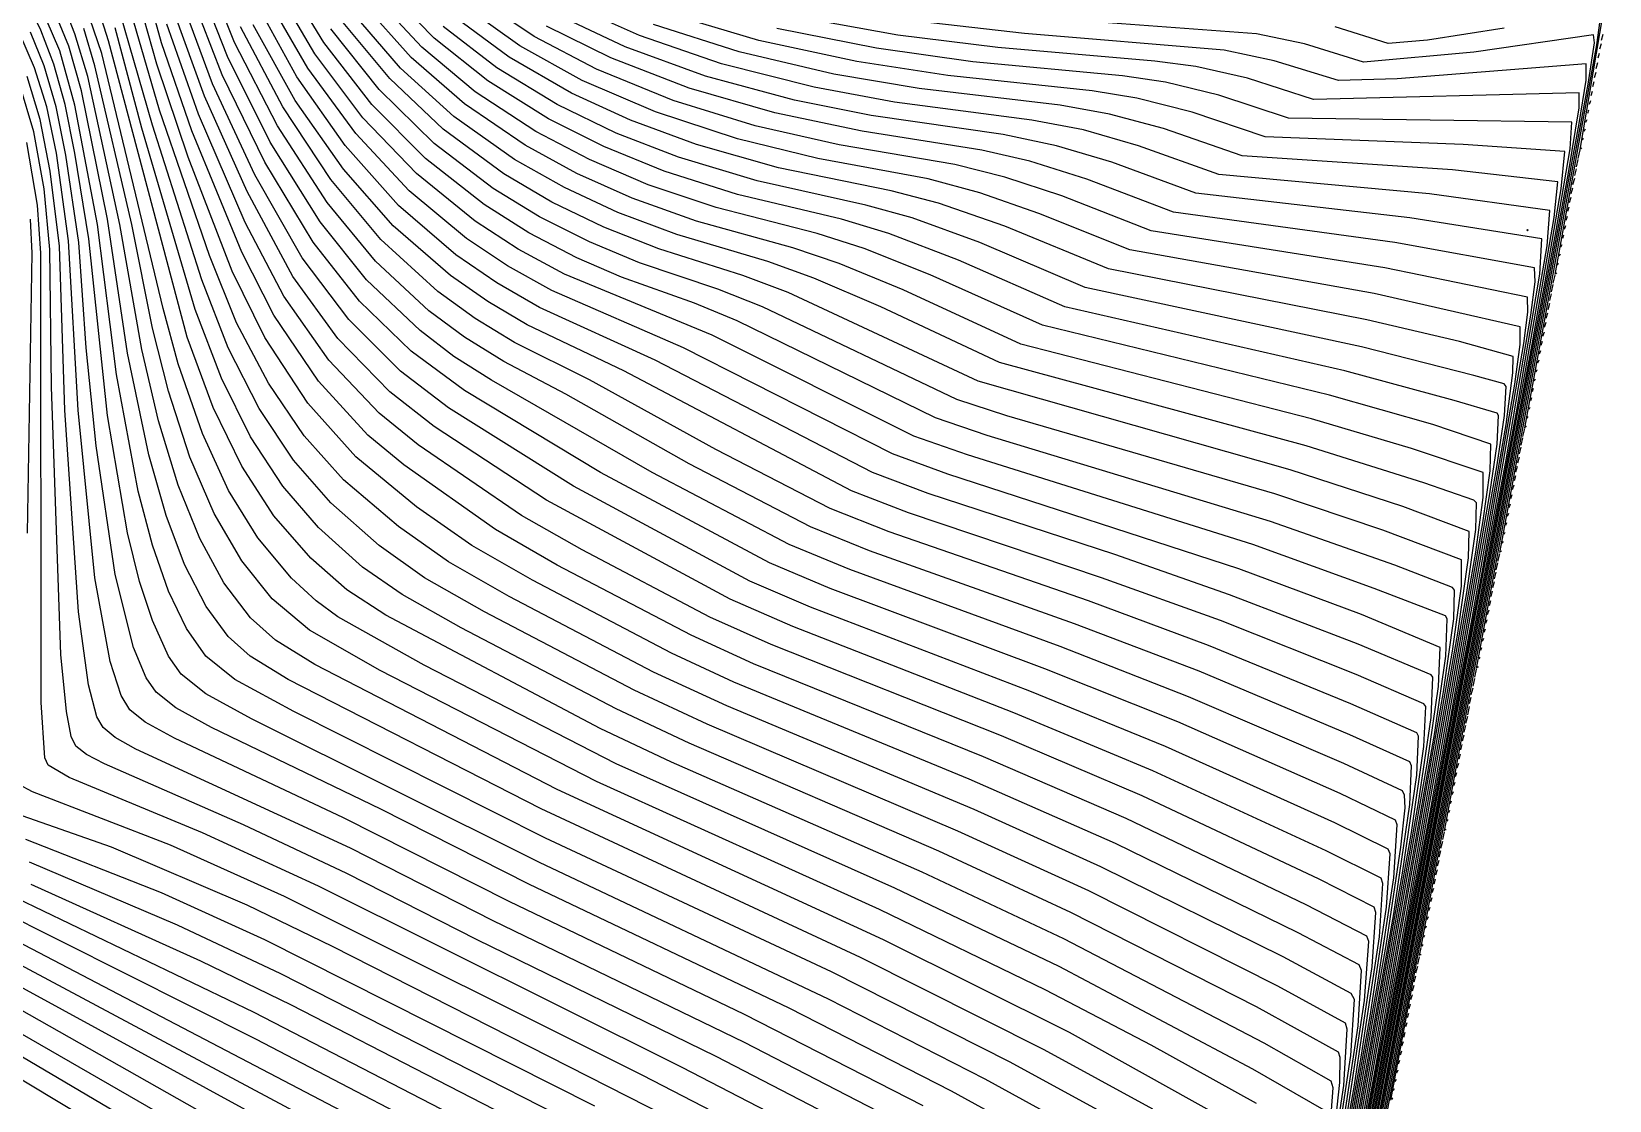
# Model space of a CAD drawing. Header units: inches. Extents: x 2608994 to 2618701, y 1261813 to 1271655.
# Drawn here: x 2617623 to 2618685, y 1268217 to 1268937 of the extents above; entities that cross this region are included whole.
import ezdxf

# ---------------------------------------------------------------- set-up
doc = ezdxf.new("R2010")
doc.units = ezdxf.units.IN
doc.header["$MEASUREMENT"] = 0

msp = doc.modelspace()

# ---------------------------------------------------------------- linework, layer by layer
for points, elevation in [([(2618377.6, 1268211.6), (2618304.4, 1268251.6), (2618180.8, 1268313.7), (2617966, 1268413.7), (2617795.6, 1268500.7), (2617770, 1268516.3), (2617755.2, 1268529.5), (2617740.4, 1268549.9), (2617726, 1268578), (2617713.5, 1268611.1), (2617701.9, 1268651.9), (2617687.6, 1268720.3), (2617674.1, 1268810.3), (2617656.5, 1268896.7), (2617648, 1268926.7), (2617628.4, 1268974.7), (2617621.6, 1268998.7)], 439), ([(2618507.2, 1268200.2), (2618520, 1268284.7), (2618522.8, 1268324.3), (2618521.6, 1268328), (2618480.8, 1268349.1), (2618359.6, 1268407.1), (2618263.6, 1268448.6), (2618108.8, 1268511.3), (2618066.8, 1268530.4), (2617976.8, 1268577.7), (2617935.1, 1268601.5), (2617873.6, 1268645.1), (2617849.3, 1268665.1), (2617816, 1268701.3), (2617786, 1268745.7), (2617764.4, 1268788.2), (2617730.8, 1268869.8), (2617710.4, 1268929.1), (2617691.1, 1268998.7)], 448), ([(2618495.2, 1268177.9), (2618498.9, 1268225.9), (2618497.6, 1268230.4), (2618452.4, 1268255.9), (2618317.6, 1268326.2), (2618222.3, 1268371.1), (2618053.6, 1268445.1), (2618005.6, 1268467.8), (2617861.4, 1268543.9), (2617835.2, 1268561), (2617811, 1268582.3), (2617786, 1268610.7), (2617764.4, 1268644.1), (2617745.2, 1268683.7), (2617727.8, 1268731.1), (2617674.7, 1268930.3), (2617653.9, 1268996.3)], 443), ([(2618491.6, 1268132), (2618506, 1268227.6), (2618508.4, 1268265.5), (2618507.2, 1268269.4), (2618461.6, 1268294.3), (2618334.4, 1268358.4), (2618246.4, 1268398.7), (2618077.6, 1268470.7), (2618028.4, 1268493.6), (2617927.8, 1268546.3), (2617887.5, 1268569.1), (2617856.8, 1268590.9), (2617824.4, 1268619.5), (2617799.2, 1268648.2), (2617776.1, 1268683.1), (2617755.4, 1268723.9), (2617737.6, 1268769.5), (2617704.4, 1268873.7), (2617670, 1268992.7)], 445), ([(2618496.4, 1268152.4), (2618510.8, 1268247.7), (2618513.2, 1268285.3), (2618511, 1268289.5), (2618465.2, 1268314), (2618342.6, 1268374.7), (2618257.3, 1268413.1), (2618090.8, 1268483), (2618041.6, 1268505.6), (2617944.4, 1268556.6), (2617903.5, 1268579.9), (2617870, 1268603.6), (2617833, 1268635.1), (2617806.4, 1268664.7), (2617782.4, 1268700), (2617761, 1268740.7), (2617742.8, 1268785.9), (2617709.2, 1268883.8), (2617678.1, 1268990.3)], 446), ([(2618502.4, 1268179.9), (2618515.6, 1268267.7), (2618518, 1268304.8), (2618516.3, 1268308.7), (2618475.4, 1268330.3), (2618352.3, 1268390.3), (2618254, 1268433.6), (2618095.6, 1268498.9), (2618053.6, 1268518.3), (2617960, 1268567.5), (2617919.2, 1268590.8), (2617882, 1268616.9), (2617841.2, 1268650.4), (2617808.8, 1268686.6), (2617780, 1268730.7), (2617758.1, 1268775.5), (2617728.4, 1268852.2), (2617707.3, 1268914.7), (2617683.9, 1268997.5)], 447), ([(2618455.1, 1268188.7), (2618321.4, 1268263.1), (2618196.3, 1268325.5), (2617976.8, 1268426.7), (2617813.6, 1268510.8), (2617787.2, 1268527.1), (2617770.4, 1268542.1), (2617752.4, 1268565.8), (2617736.2, 1268595.5), (2617721.6, 1268631.5), (2617708.5, 1268674.7), (2617697.2, 1268722.8), (2617682.5, 1268806.7), (2617660.8, 1268906.3), (2617652.2, 1268935.1), (2617635.2, 1268978.3)], 440), ([(2618492.8, 1268210.9), (2618444.8, 1268238.4), (2618314.4, 1268307.5), (2618204, 1268360.3), (2618016.4, 1268444), (2617887.2, 1268510.3), (2617829.2, 1268542.9), (2617814.6, 1268553.5), (2617798, 1268568.8), (2617775.2, 1268596), (2617755.6, 1268627.9), (2617738, 1268666.3), (2617721.7, 1268713.1), (2617711.5, 1268750.3), (2617670.2, 1268921.9), (2617651.4, 1268977.1)], 442), ([(2618489.2, 1268059.2), (2618539.6, 1268343), (2618550.4, 1268416.6), (2618551.6, 1268442.7), (2618550.4, 1268445.2), (2618510.2, 1268463.5), (2618408.8, 1268506.2), (2618324.8, 1268538.1), (2618186.8, 1268587.3), (2618147.2, 1268603.4), (2618065.6, 1268645.8), (2617982.6, 1268692.7), (2617940.8, 1268714.6), (2617914.4, 1268731), (2617890.4, 1268748.8), (2617854.4, 1268782.2), (2617822, 1268821.5), (2617788.4, 1268873.3), (2617759.6, 1268929.2), (2617740.4, 1268977.1)], 454), ([(2618345.2, 1268187.5), (2618264.8, 1268231.8), (2618159.2, 1268285.7), (2617964.8, 1268377.6), (2617770.9, 1268474.3), (2617740.2, 1268491.1), (2617723.7, 1268504.3), (2617715.2, 1268516.3), (2617704.3, 1268540.3), (2617695.6, 1268566.7), (2617687.6, 1268599.4), (2617674.1, 1268678.3), (2617661.6, 1268797.1), (2617652.1, 1268854.7), (2617645.6, 1268887.6), (2617638, 1268914.7), (2617629.3, 1268937.5), (2617613.1, 1268971.1)], 437), ([(2618355, 1268203.1), (2618281.6, 1268243.2), (2618161.2, 1268303.9), (2617968.8, 1268393.9), (2617799.5, 1268479.1), (2617759.8, 1268500.7), (2617740.2, 1268516.3), (2617727.2, 1268534.9), (2617715.2, 1268560.1), (2617704.4, 1268591.1), (2617694.8, 1268627.5), (2617680.1, 1268705.9), (2617667.4, 1268806.7), (2617652.2, 1268887.1), (2617642, 1268923.6), (2617620.1, 1268974.7)], 438), ([(2618482, 1268025.5), (2618534.8, 1268323), (2618544.5, 1268387.9), (2618547.3, 1268414.3), (2618546.8, 1268422.9), (2618545.6, 1268425.7), (2618506, 1268444.1), (2618401.6, 1268489.1), (2618315.2, 1268522.9), (2618173.6, 1268574.6), (2618132.8, 1268591.5), (2618040.6, 1268639.9), (2617932.4, 1268702.1), (2617907.2, 1268718.1), (2617884.4, 1268735.4), (2617848.4, 1268769.6), (2617817.2, 1268808.5), (2617783.6, 1268862.3), (2617754.8, 1268919.9), (2617734.3, 1268972.3)], 453), ([(2618267.8, 1266860.4), (2618526.4, 1268234), (2618567.2, 1268465), (2618574.6, 1268516.3), (2618575.7, 1268541.5), (2618574.4, 1268543.6), (2618526.5, 1268561.9), (2618444.8, 1268591.5), (2618252.8, 1268651.8), (2618216.8, 1268664.5), (2618080.9, 1268732.3), (2617981.6, 1268773.5), (2617950.4, 1268790.3), (2617921.6, 1268809), (2617882, 1268841.1), (2617846, 1268878.6), (2617813.6, 1268921.7), (2617786.6, 1268967.5)], 459), ([(2618284.6, 1266944.3), (2618534.8, 1268274.1), (2618573.2, 1268492.3), (2618580.1, 1268541.5), (2618580.6, 1268560.7), (2618579.2, 1268562.6), (2618540.4, 1268577.5), (2618456.8, 1268607), (2618266, 1268664.9), (2618231.2, 1268676.8), (2618097.8, 1268741.9), (2618069, 1268753.9), (2618020, 1268771.4), (2617990, 1268784.4), (2617957.6, 1268801.3), (2617927.6, 1268820.2), (2617888, 1268851.3), (2617852, 1268887.6), (2617819.6, 1268929.2), (2617792.8, 1268973.5)], 460), ([(2618665, 1268857.2), (2618684.8, 1268973.8)], 481), ([(2618466.4, 1267951.5), (2618524, 1268275.4), (2618534.8, 1268347.4), (2618537.2, 1268383.3), (2618536, 1268386.6), (2618500, 1268404.2), (2618386, 1268455.7), (2618294.8, 1268492.9), (2618147.2, 1268549.3), (2618106.4, 1268566.9), (2617987.6, 1268630.7), (2617903.6, 1268683.5), (2617871.2, 1268708.1), (2617836.4, 1268742.9), (2617805.2, 1268784.4), (2617773.3, 1268840.3), (2617744.8, 1268901.5), (2617723.6, 1268958.7)], 451), ([(2618473.6, 1267985.2), (2618528.8, 1268295.5), (2618539.6, 1268367.2), (2618542, 1268403), (2618540.8, 1268406.1), (2618503.5, 1268423.9), (2618394.4, 1268472.1), (2618304.9, 1268507.9), (2618160.4, 1268561.9), (2618119.6, 1268579.2), (2618005.9, 1268639.9), (2617914.4, 1268695.1), (2617878.4, 1268721.5), (2617843.6, 1268755.2), (2617812.4, 1268795), (2617780, 1268848.7), (2617751.2, 1268907.5), (2617730.3, 1268961.5)], 452), ([(2618518.4, 1268195.9), (2618562.4, 1268445.1), (2618569.7, 1268495.9), (2618570.8, 1268522.1), (2618518, 1268544.4), (2618435.5, 1268575.1), (2618239.6, 1268638.8), (2618202.4, 1268652.4), (2618061.6, 1268723.9), (2617973.2, 1268762.4), (2617943.2, 1268779.1), (2617915.6, 1268797.5), (2617877.2, 1268829.4), (2617841.2, 1268868), (2617808.8, 1268912.1), (2617781.1, 1268960.3)], 458), ([(2618378.2, 1267416), (2618572, 1268448.2), (2618599.6, 1268606), (2618604.6, 1268641.1), (2618605, 1268659.1), (2618566, 1268672.2), (2618496.4, 1268691.9), (2618303.2, 1268739.1), (2618227.6, 1268773), (2618183.2, 1268790.6), (2618151.7, 1268800.7), (2618083.6, 1268818.2), (2618038, 1268833.6), (2617998.4, 1268850.5), (2617962.4, 1268869.4), (2617921.6, 1268896.1), (2617885.6, 1268926.2), (2617853.2, 1268961)], 465), ([(2618395, 1267500), (2618578, 1268475), (2618604.4, 1268625.6), (2618609.2, 1268659.1), (2618610.1, 1268678.3), (2618609.2, 1268679.8), (2618580.4, 1268688.4), (2618506.8, 1268708.3), (2618318.3, 1268751.5), (2618246.8, 1268782.8), (2618199.9, 1268800.7), (2618168, 1268810.3), (2618098, 1268827), (2618048.8, 1268842.7), (2618008, 1268859.2), (2617970.8, 1268877.8), (2617930, 1268903.4), (2617894, 1268932.1), (2617861.6, 1268965.3)], 466), ([(2618468.2, 1267868.4), (2618608, 1268615.1), (2618627.2, 1268726.7), (2618629.9, 1268747.9), (2618629.6, 1268757.9), (2618533.6, 1268777.6), (2618376.4, 1268802.5), (2618316.4, 1268826), (2618278, 1268838.7), (2618244.4, 1268847.1), (2618166.4, 1268860.5), (2618110, 1268873.3), (2618054.8, 1268890.3), (2618003.2, 1268911.3), (2617961.2, 1268933.3), (2617925.2, 1268957.5)], 470), ([(2618458, 1267911.2), (2618518, 1268247.9), (2618530, 1268327.5), (2618532.4, 1268363.5), (2618531.2, 1268367), (2618494.1, 1268385.5), (2618377.6, 1268439.3), (2618284, 1268478.3), (2618135.2, 1268536.3), (2618093.1, 1268554.7), (2617969.6, 1268621.3), (2617894, 1268670.8), (2617864, 1268694.3), (2617829.2, 1268730.1), (2617798.9, 1268771.9), (2617768, 1268829), (2617739.4, 1268893.1), (2617719, 1268949.5)], 450), ([(2618513.2, 1268173.3), (2618556.4, 1268417.8), (2618564.8, 1268475.2), (2618566, 1268502.2), (2618564.8, 1268503.9), (2618515.6, 1268524.5), (2618429.2, 1268557.7), (2618352, 1268584.7), (2618226.4, 1268625.8), (2618188.9, 1268639.9), (2618042.6, 1268715.5), (2617964.8, 1268751), (2617936, 1268767.5), (2617908.4, 1268786.5), (2617870, 1268819.6), (2617834, 1268860), (2617801.6, 1268906.1), (2617774.4, 1268955.5)], 457), ([(2618342.2, 1267234.7), (2618556.4, 1268374.7), (2618588.8, 1268559.1), (2618594.8, 1268601.5), (2618595.3, 1268619.5), (2618593.6, 1268621.4), (2618560, 1268633), (2618480.8, 1268657.8), (2618274.4, 1268713.9), (2618194.5, 1268751.5), (2618149.5, 1268770.7), (2618118.4, 1268781.9), (2618057.2, 1268800), (2618017.6, 1268814.8), (2617981.6, 1268831.6), (2617948, 1268850.6), (2617907.2, 1268879.5), (2617871.2, 1268912.1), (2617839, 1268949.5)], 463), ([(2618357.8, 1267312.8), (2618564.8, 1268414.7), (2618594.8, 1268586.4), (2618599.8, 1268623.1), (2618599.9, 1268639.9), (2618551.6, 1268656.2), (2618484.4, 1268676), (2618288.8, 1268726.4), (2618209.6, 1268762.9), (2618166.4, 1268780.6), (2618135.2, 1268791.2), (2618070.4, 1268809.1), (2618027.2, 1268824.5), (2617990, 1268841.1), (2617955.2, 1268860.1), (2617914.4, 1268887.9), (2617878.4, 1268919.2), (2617846, 1268955.4)], 464), ([(2618432.2, 1267687.1), (2618592.4, 1268541.8), (2618615.2, 1268672.2), (2618619.9, 1268707.1), (2618620, 1268718), (2618584, 1268728.2), (2618521.6, 1268742.7), (2618347.6, 1268776.9), (2618278, 1268805.6), (2618233.4, 1268821.1), (2618201.4, 1268829.5), (2618125.6, 1268845), (2618070.4, 1268860.6), (2618026, 1268876.9), (2617986.4, 1268895.1), (2617944.4, 1268919.3), (2617908.4, 1268945.8)], 468), ([(2618447.8, 1267765.2), (2618599.6, 1268575.2), (2618621.2, 1268699.4), (2618624.8, 1268726.1), (2618624.8, 1268738), (2618526.4, 1268760.4), (2618362, 1268789.7), (2618300.8, 1268814.3), (2618261.2, 1268828.1), (2618226.4, 1268837.5), (2618152, 1268851.3), (2618098, 1268864.5), (2618042.8, 1268882.6), (2617993.6, 1268903.8), (2617951.6, 1268927.1), (2617915.6, 1268952.6)], 469), ([(2618505.4, 1268055.6), (2618622.4, 1268681.8), (2618638, 1268773.3), (2618639.4, 1268797.1), (2618550.4, 1268811.3), (2618406.4, 1268827.8), (2618350, 1268848.7), (2618312.8, 1268859.8), (2618276.8, 1268867.4), (2618188, 1268880.2), (2618136.4, 1268890.5), (2618076.4, 1268906.7), (2618022.4, 1268926.4), (2617979.2, 1268946.7)], 472), ([(2618522.2, 1268139.5), (2618628.4, 1268708.4), (2618642.8, 1268792.4), (2618644.6, 1268816.3), (2618563.6, 1268827.5), (2618422, 1268840.4), (2618368, 1268859.7), (2618330.8, 1268870.4), (2618296, 1268877.1), (2618203.6, 1268889.2), (2618149.6, 1268899.2), (2618087.2, 1268914.9), (2618032, 1268933.9), (2617987.6, 1268953.7)], 473), ([(2618558.2, 1268320.9), (2618641.6, 1268768.3), (2618652.4, 1268830.8), (2618654.8, 1268855.9), (2618586.4, 1268860.7), (2618453.2, 1268865.7), (2618404, 1268882.3), (2618366.8, 1268891.8), (2618336.7, 1268896.7), (2618239.6, 1268907), (2618178.4, 1268916.4), (2618112.4, 1268930.6), (2618053.6, 1268948.1)], 475), ([(2618595.4, 1268508), (2618657.2, 1268841.5), (2618664.4, 1268885.3), (2618664.4, 1268895.4), (2618485.6, 1268891), (2618441.2, 1268905.2), (2618406.4, 1268913.1), (2618378.8, 1268916.8), (2618273.2, 1268925.8), (2618206, 1268934.3), (2618137.6, 1268946.6)], 477), ([(2618627.8, 1268670), (2618670.4, 1268901.2), (2618674.7, 1268929.1), (2618674, 1268934.5), (2618593.6, 1268922.7), (2618519.2, 1268916.1), (2618479.6, 1268928.4), (2618447.2, 1268935), (2618308, 1268945.3)], 479), ([(2618648.2, 1268773.2), (2618676.4, 1268927.7), (2618680, 1268954)], 480), ([(2618222.9, 1268213.9), (2618102.8, 1268275.3), (2617944.4, 1268351.2), (2617832.8, 1268407.6), (2617719.1, 1268461.1), (2617699.4, 1268471.9), (2617689.1, 1268480.3), (2617683.3, 1268489.9), (2617675.9, 1268512.7), (2617665.5, 1268569.1), (2617654.3, 1268681.9), (2617647.9, 1268795.9), (2617639.7, 1268854.7), (2617633.2, 1268885.9), (2617624.9, 1268912.3), (2617615.2, 1268935.1)], 435), ([(2618321.2, 1268180.2), (2618242, 1268223.8), (2618132.8, 1268279.6), (2617957.6, 1268363), (2617858, 1268413.5), (2617744.1, 1268468.3), (2617720, 1268481.6), (2617706.8, 1268492.1), (2617700.1, 1268501.9), (2617691.7, 1268522.3), (2617679.2, 1268571.3), (2617666.4, 1268657.9), (2617659.7, 1268723.9), (2617654.8, 1268794.7), (2617646, 1268853.5), (2617639.6, 1268885.9), (2617631.5, 1268913.5), (2617622.3, 1268936.3)], 436), ([(2618447.2, 1268215.3), (2618376.4, 1268254.7), (2618305.6, 1268291.7), (2618193.7, 1268345.9), (2618003.2, 1268432.1), (2617857.5, 1268506.7), (2617810, 1268533.8), (2617784.8, 1268555), (2617764.4, 1268580.5), (2617745.9, 1268612.3), (2617729.6, 1268650.3), (2617715.2, 1268694.6), (2617704.3, 1268737.1), (2617690.5, 1268806.7), (2617665.6, 1268913.5), (2617658.1, 1268938.7)], 441), ([(2618500, 1268198.3), (2618503.4, 1268229.5), (2618503.6, 1268246.3), (2618502.4, 1268249.9), (2618447.2, 1268280.4), (2618322.4, 1268344), (2618233.6, 1268385.2), (2618065.6, 1268457.9), (2618016.4, 1268481), (2617912, 1268535.5), (2617872.4, 1268557.8), (2617845.7, 1268576.3), (2617816, 1268603), (2617792, 1268630.7), (2617770.4, 1268663.9), (2617750.7, 1268703.5), (2617733.2, 1268749.6), (2617697.2, 1268871.7), (2617679.2, 1268939.1)], 444), ([(2618450.8, 1267877.4), (2618513.2, 1268227.7), (2618525.2, 1268307.6), (2618527.6, 1268343.9), (2618526.4, 1268347.5), (2618489.4, 1268366.3), (2618370.4, 1268422.4), (2618275.6, 1268462.7), (2618120.8, 1268524.3), (2618079.5, 1268542.7), (2617993.6, 1268587.9), (2617952.8, 1268611.1), (2617883.2, 1268658.6), (2617856.8, 1268679.9), (2617823, 1268715.5), (2617792.7, 1268758.7), (2617766.8, 1268808.2), (2617735.3, 1268881.1), (2617714, 1268941.7)], 449), ([(2618496.4, 1268092.9), (2618545.6, 1268370.4), (2618555.2, 1268436.2), (2618556.4, 1268462.5), (2618555.2, 1268464.8), (2618510.8, 1268484.4), (2618415.1, 1268523.5), (2618334.2, 1268553.5), (2618200, 1268600.1), (2618160.4, 1268615.8), (2618083.5, 1268655.5), (2617998.5, 1268702.3), (2617948, 1268727.5), (2617921.6, 1268743.5), (2617896.4, 1268761.8), (2617858, 1268796.8), (2617824.4, 1268837), (2617792, 1268885.9), (2617763.7, 1268939.9)], 455), ([(2618504.8, 1268133.1), (2618551.6, 1268397.8), (2618560, 1268455.7), (2618561.2, 1268482.4), (2618560, 1268484.4), (2618514.4, 1268504), (2618423, 1268540.3), (2618343.1, 1268569.1), (2618213.2, 1268612.9), (2618174.8, 1268627.7), (2618021.5, 1268708.3), (2617956.4, 1268739.4), (2617930, 1268754.9), (2617904.8, 1268772.5), (2617866.4, 1268806), (2617832.8, 1268844.1), (2617800.4, 1268890.3), (2617772.2, 1268941.1)], 456), ([(2618305, 1267047.6), (2618543.7, 1268317.1), (2618579.2, 1268519.7), (2618585.2, 1268563.4), (2618585.3, 1268581.1), (2618532.4, 1268601.2), (2618459.7, 1268625.5), (2618279.2, 1268678), (2618245.6, 1268689.1), (2618114.9, 1268751.5), (2618084.8, 1268763.4), (2618032, 1268781.1), (2617998.4, 1268795.1), (2617964.8, 1268812), (2617933.6, 1268831.1), (2617894, 1268861.3), (2617856.8, 1268897.7), (2617824.4, 1268938.4)], 461), ([(2618320.6, 1267125.6), (2618544.8, 1268317.1), (2618582.8, 1268531.9), (2618590, 1268582.5), (2618590.3, 1268600.3), (2618545.7, 1268617.1), (2618470, 1268641.7), (2618260, 1268701.5), (2618132.1, 1268761.1), (2618101.6, 1268772.6), (2618045.2, 1268790.4), (2618008, 1268805), (2617973.2, 1268821.9), (2617940.8, 1268840.9), (2617900, 1268871), (2617864, 1268905), (2617831.6, 1268944.1)], 462), ([(2618410.6, 1267578), (2618584, 1268501.9), (2618609.2, 1268645.2), (2618614.1, 1268678.3), (2618615.2, 1268697.7), (2618614, 1268699.5), (2618593.6, 1268705.2), (2618518, 1268724.6), (2618332, 1268764.5), (2618261.2, 1268794.7), (2618215.6, 1268811.2), (2618184.5, 1268819.9), (2618111.2, 1268836.1), (2618058.4, 1268852.1), (2618016.4, 1268868.3), (2617976.8, 1268887.5), (2617936, 1268912.2), (2617900, 1268940)], 467), ([(2618485, 1267952.4), (2618615.2, 1268648.5), (2618632, 1268745.9), (2618634.9, 1268768.3), (2618634.4, 1268777.7), (2618540.3, 1268794.7), (2618391.5, 1268815.1), (2618333.2, 1268837.3), (2618294.8, 1268849.4), (2618262.4, 1268856.9), (2618182, 1268869.5), (2618123.2, 1268881.9), (2618065.6, 1268898.5), (2618012.8, 1268918.9), (2617969.6, 1268940.3)], 471), ([(2618537.8, 1268217.6), (2618633.2, 1268728.5), (2618647.6, 1268811.6), (2618650, 1268835.5), (2618579.2, 1268843.7), (2618437.6, 1268853.1), (2618384.8, 1268871.4), (2618348.4, 1268881.1), (2618315.2, 1268887), (2618220.4, 1268898.2), (2618162.8, 1268908), (2618099.2, 1268922.9), (2618041.6, 1268941.4)], 474), ([(2618575, 1268404.8), (2618648.8, 1268801.5), (2618658.4, 1268857.8), (2618659.6, 1268875.7), (2618468.8, 1268878.4), (2618422, 1268893.9), (2618386, 1268902.5), (2618357.2, 1268906.8), (2618256.4, 1268916.3), (2618191.6, 1268925.4), (2618124.4, 1268938.7)], 476), ([(2618612.2, 1268591.9), (2618664.4, 1268874.8), (2618669.2, 1268904), (2618669.2, 1268915), (2618542, 1268904.9), (2618502.4, 1268903.6), (2618459.2, 1268917), (2618425.6, 1268924.1), (2618291.2, 1268935.4), (2618220.4, 1268943.4)], 478), ([(2618614, 1268938.9), (2618562.4, 1268930.9), (2618536, 1268928.7), (2618500.2, 1268939.9)], 480), ([(2618679.5, 1268930.9), (2618680.6, 1268934.9)], 482), ([(2618678.3, 1268924.9), (2618679.4, 1268928.5)], 482), ([(2618675.9, 1268911.7), (2618677, 1268915.7)], 482), ([(2618677.2, 1268918.9), (2618678.2, 1268922.1)], 482), ([(2618199.1, 1268206.7), (2618102.8, 1268256.4), (2617933.6, 1268338.4), (2617837.6, 1268387.1), (2617693.2, 1268453.9), (2617679.2, 1268461.7), (2617671.1, 1268468.3), (2617667, 1268475.5), (2617661.4, 1268497.1), (2617654.5, 1268546.3), (2617645.4, 1268681.9), (2617641.7, 1268792.3), (2617635.6, 1268842.7), (2617628.8, 1268877.5), (2617620.1, 1268906.3)], 434), ([(2618673.6, 1268899.7), (2618674.6, 1268903)], 482), ([(2618674.7, 1268905.7), (2618675.8, 1268909.3)], 482), ([(2618177.7, 1268198.3), (2618083.6, 1268247.1), (2617922.8, 1268325.6), (2617835.2, 1268370.2), (2617765.6, 1268403), (2617672, 1268444), (2617659.9, 1268450.3), (2617652.8, 1268455.9), (2617649.7, 1268462.3), (2617646.6, 1268479.1), (2617642.8, 1268517.5), (2617636.5, 1268697.5), (2617635.4, 1268789.9), (2617631.4, 1268830.7), (2617624.5, 1268869.1), (2617614.9, 1268901.5)], 433), ([(2618672.4, 1268893.7), (2618673.4, 1268896.6)], 482), ([(2618670.2, 1268881.7), (2618671, 1268883.9)], 482), ([(2618671.3, 1268887.7), (2618672.2, 1268890.2)], 482), ([(2618667.9, 1268869.7), (2618668.6, 1268871.2)], 482), ([(2618669, 1268875.7), (2618669.8, 1268877.5)], 482), ([(2618150, 1268193.5), (2618060.8, 1268239.7), (2617816, 1268361.6), (2617738, 1268397.5), (2617648.3, 1268434.7), (2617634.1, 1268443.1), (2617632, 1268447.9), (2617629.5, 1268485.1), (2617629.3, 1268787.5), (2617627, 1268819.9), (2617619.9, 1268861.9)], 432), ([(2618666.7, 1268863.7), (2618667.4, 1268864.8)], 482), ([(2618662.6, 1268845.5), (2618663.8, 1268850.6)], 481), ([(2618663.8, 1268851.3), (2618665, 1268857)], 481), ([(2618665.6, 1268857.7), (2618666.2, 1268858.5)], 482), ([(2618661.4, 1268839.7), (2618662.6, 1268844.3)], 481), ([(2618659.1, 1268827.7), (2618660.2, 1268831.5)], 481), ([(2618660.2, 1268833.7), (2618661.4, 1268837.9)], 481), ([(2618656.8, 1268815.7), (2618657.8, 1268818.8)], 481), ([(2618657.9, 1268821.7), (2618659, 1268825.2)], 481), ([(2617620.2, 1268599.1), (2617623.3, 1268787.5), (2617622.2, 1268810.3)], 431), ([(2618655.7, 1268809.7), (2618656.6, 1268812.5)], 481), ([(2618629.6, 1268802.5), (2618630.1, 1268803.1), (2618629.6, 1268803.5), (2618629.1, 1268803.1), (2618629.6, 1268802.5)], 472), ([(2618653.4, 1268797.7), (2618654.2, 1268799.8)], 481), ([(2618654.5, 1268803.7), (2618655.4, 1268806.1)], 481), ([(2618651.1, 1268785.7), (2618651.8, 1268787.1)], 481), ([(2618652.2, 1268791.7), (2618653, 1268793.4)], 481), ([(2618649.9, 1268779.7), (2618650.6, 1268780.7)], 481), ([(2618645.8, 1268761.6), (2618647, 1268766.5)], 480), ([(2618647, 1268767.4), (2618648.2, 1268772.8)], 480), ([(2618648.8, 1268773.7), (2618649.4, 1268774.4)], 481), ([(2618644.6, 1268755.7), (2618645.8, 1268760.1)], 480), ([(2618642.3, 1268743.7), (2618643.4, 1268747.4)], 480), ([(2618643.5, 1268749.7), (2618644.6, 1268753.8)], 480), ([(2618640, 1268731.7), (2618641, 1268734.7)], 480), ([(2618641.2, 1268737.7), (2618642.2, 1268741.1)], 480), ([(2618638.9, 1268725.7), (2618639.8, 1268728.4)], 480), ([(2618636.6, 1268713.7), (2618637.4, 1268715.7)], 480), ([(2618637.7, 1268719.7), (2618638.6, 1268722)], 480), ([(2618634.3, 1268701.7), (2618635, 1268703)], 480), ([(2618635.4, 1268707.7), (2618636.2, 1268709.3)], 480), ([(2618631.8, 1268688.5), (2618632.6, 1268690.3)], 480), ([(2618633, 1268694.5), (2618633.8, 1268696.7)], 480), ([(2618630.7, 1268682.5), (2618631.4, 1268684)], 480), ([(2618626.6, 1268664.2), (2618627.8, 1268669.6)], 479), ([(2618628.4, 1268670.5), (2618629, 1268671.3)], 480), ([(2618629.5, 1268676.5), (2618630.2, 1268677.6)], 480), ([(2618625.4, 1268658.4), (2618626.6, 1268663.3)], 479), ([(2618623.1, 1268646.5), (2618624.2, 1268650.6)], 479), ([(2618624.2, 1268652.5), (2618625.4, 1268657)], 479), ([(2618620.8, 1268634.5), (2618621.8, 1268637.9)], 479), ([(2618621.9, 1268640.5), (2618623, 1268644.3)], 479), ([(2618619.6, 1268628.5), (2618620.6, 1268631.6)], 479), ([(2618617.3, 1268616.5), (2618618.2, 1268618.9)], 479), ([(2618618.5, 1268622.5), (2618619.4, 1268625.2)], 479), ([(2618615, 1268604.5), (2618615.8, 1268606.2)], 479), ([(2618616.2, 1268610.5), (2618617, 1268612.6)], 479), ([(2618613.9, 1268598.5), (2618614.6, 1268599.9)], 479), ([(2618609.8, 1268580.3), (2618611, 1268585.5)], 478), ([(2618611, 1268586.1), (2618612.2, 1268591.9)], 478), ([(2618611.6, 1268586.5), (2618612.2, 1268587.2)], 479), ([(2618612.7, 1268592.5), (2618613.4, 1268593.5)], 479), ([(2618608.6, 1268574.4), (2618609.8, 1268579.2)], 478), ([(2618606.3, 1268562.5), (2618607.4, 1268566.5)], 478), ([(2618607.4, 1268568.5), (2618608.6, 1268572.8)], 478), ([(2618604, 1268550.5), (2618605, 1268553.8)], 478), ([(2618605.1, 1268556.5), (2618606.2, 1268560.1)], 478), ([(2618602.8, 1268544.5), (2618603.8, 1268547.5)], 478), ([(2618600.5, 1268532.5), (2618601.4, 1268534.8)], 478), ([(2618601.7, 1268538.5), (2618602.6, 1268541.1)], 478), ([(2618598.2, 1268520.5), (2618599, 1268522.1)], 478), ([(2618599.4, 1268526.5), (2618600.2, 1268528.5)], 478), ([(2618597.1, 1268514.5), (2618597.8, 1268515.8)], 478), ([(2618593, 1268496.3), (2618594.2, 1268501.4)], 477), ([(2618594.2, 1268502.2), (2618595.4, 1268507.7)], 477), ([(2618595.9, 1268508.5), (2618596.6, 1268509.5)], 478), ([(2618590.6, 1268484.5), (2618591.8, 1268488.7)], 477), ([(2618591.8, 1268490.5), (2618593, 1268495)], 477), ([(2618589.4, 1268477), (2618590.6, 1268482.4)], 477), ([(2618587, 1268465.3), (2618588.2, 1268469.7)], 477), ([(2618588.2, 1268471.2), (2618589.4, 1268476)], 477), ([(2618584.7, 1268453.3), (2618585.8, 1268457)], 477), ([(2618585.9, 1268459.3), (2618587, 1268463.4)], 477), ([(2618583.6, 1268447.3), (2618584.6, 1268450.7)], 477), ([(2618581.3, 1268435.3), (2618582.2, 1268438)], 477), ([(2618582.4, 1268441.3), (2618583.4, 1268444.3)], 477), ([(2618122, 1268189), (2618034.4, 1268234.3), (2617793.2, 1268354.7), (2617716.4, 1268389.1), (2617623.7, 1268425.1), (2617614.4, 1268430)], 431), ([(2618579, 1268423.3), (2618579.8, 1268425.3)], 477), ([(2618580.1, 1268429.3), (2618581, 1268431.7)], 477), ([(2618090.7, 1268186.3), (2617825.6, 1268321), (2617768, 1268348.8), (2617676.8, 1268387.9), (2617590.9, 1268417.9)], 430), ([(2618577.8, 1268417.3), (2618578.6, 1268419)], 477), ([(2618573.8, 1268398.9), (2618575, 1268404.6)], 476), ([(2618575.5, 1268405.3), (2618576.2, 1268406.4)], 477), ([(2618576.7, 1268411.3), (2618577.4, 1268412.7)], 477), ([(2618002, 1268213.6), (2617780, 1268325.6), (2617710.4, 1268357.1), (2617619.2, 1268393.1)], 429), ([(2618572.6, 1268393.1), (2618573.8, 1268398.2)], 476), ([(2618574.4, 1268399.3), (2618575, 1268400)], 477), ([(2618570.2, 1268381.3), (2618571.4, 1268385.6)], 476), ([(2618571.4, 1268387.2), (2618572.6, 1268391.9)], 476), ([(2618000.3, 1268195.9), (2617790.8, 1268302.7), (2617721.2, 1268335.3), (2617621.6, 1268377.7)], 428), ([(2618567.9, 1268369.3), (2618569, 1268372.9)], 476), ([(2618569.1, 1268375.3), (2618570.2, 1268379.2)], 476), ([(2617994.8, 1268180.2), (2617798, 1268281.5), (2617736.8, 1268311.2), (2617622.8, 1268362.8)], 427), ([(2618566.8, 1268363.3), (2618567.8, 1268366.6)], 476), ([(2617951.6, 1268184.3), (2617772.8, 1268276.6), (2617613.2, 1268353.3)], 426), ([(2618564.5, 1268351.3), (2618565.4, 1268353.9)], 476), ([(2618565.6, 1268357.3), (2618566.6, 1268360.2)], 476), ([(2617935.7, 1268174.3), (2617774, 1268258.6), (2617598.8, 1268346.5)], 425), ([(2618562.2, 1268339.3), (2618563, 1268341.2)], 476), ([(2618563.3, 1268345.3), (2618564.2, 1268347.6)], 476), ([(2617948, 1268149.4), (2617598.8, 1268332.1)], 424), ([(2618561, 1268333.3), (2618561.8, 1268334.9)], 476), ([(2618557, 1268315), (2618558.2, 1268320.4)], 475), ([(2618558.7, 1268321.3), (2618559.4, 1268322.3)], 476), ([(2618559.9, 1268327.3), (2618560.6, 1268328.6)], 476), ([(2617955.2, 1268127), (2617598.8, 1268317.5)], 423), ([(2618555.8, 1268309.2), (2618557, 1268314.1)], 475), ([(2618557.6, 1268315.3), (2618558.2, 1268315.9)], 476), ([(2617961.2, 1268105), (2617595.2, 1268304.8)], 422), ([(2618553.4, 1268297.3), (2618554.6, 1268301.4)], 475), ([(2618554.6, 1268303.3), (2618555.8, 1268307.8)], 475), ([(2617780, 1268185.4), (2617589.2, 1268293.3)], 421), ([(2618551.2, 1268285.3), (2618552.2, 1268288.8)], 475), ([(2618552.3, 1268291.3), (2618553.4, 1268295.1)], 475), ([(2618548.9, 1268273.3), (2618549.8, 1268276.1)], 475), ([(2618550, 1268279.3), (2618551, 1268282.4)], 475), ([(2617775.2, 1268153.1), (2617578.4, 1268269.3)], 419), ([(2617780, 1268167.9), (2617609.6, 1268266)], 420), ([(2618547.7, 1268267.3), (2618548.6, 1268269.8)], 475), ([(2617754.8, 1268147.8), (2617564, 1268262.7)], 418), ([(2618545.2, 1268254.1), (2618546.2, 1268257.1)], 475), ([(2618546.4, 1268260.1), (2618547.4, 1268263.5)], 475), ([(2618542.9, 1268242.1), (2618543.8, 1268244.5)], 475), ([(2618544.1, 1268248.1), (2618545, 1268250.8)], 475), ([(2618541.8, 1268236.1), (2618542.6, 1268238.1)], 475), ([(2618539.5, 1268224.1), (2618540.2, 1268225.5)], 475), ([(2618540.6, 1268230.1), (2618541.4, 1268231.8)], 475), ([(2618538.3, 1268218.1), (2618539, 1268219.2)], 475)]:
    msp.add_lwpolyline(points, dxfattribs=dict(elevation=elevation))

doc.saveas('drawing.dxf')
